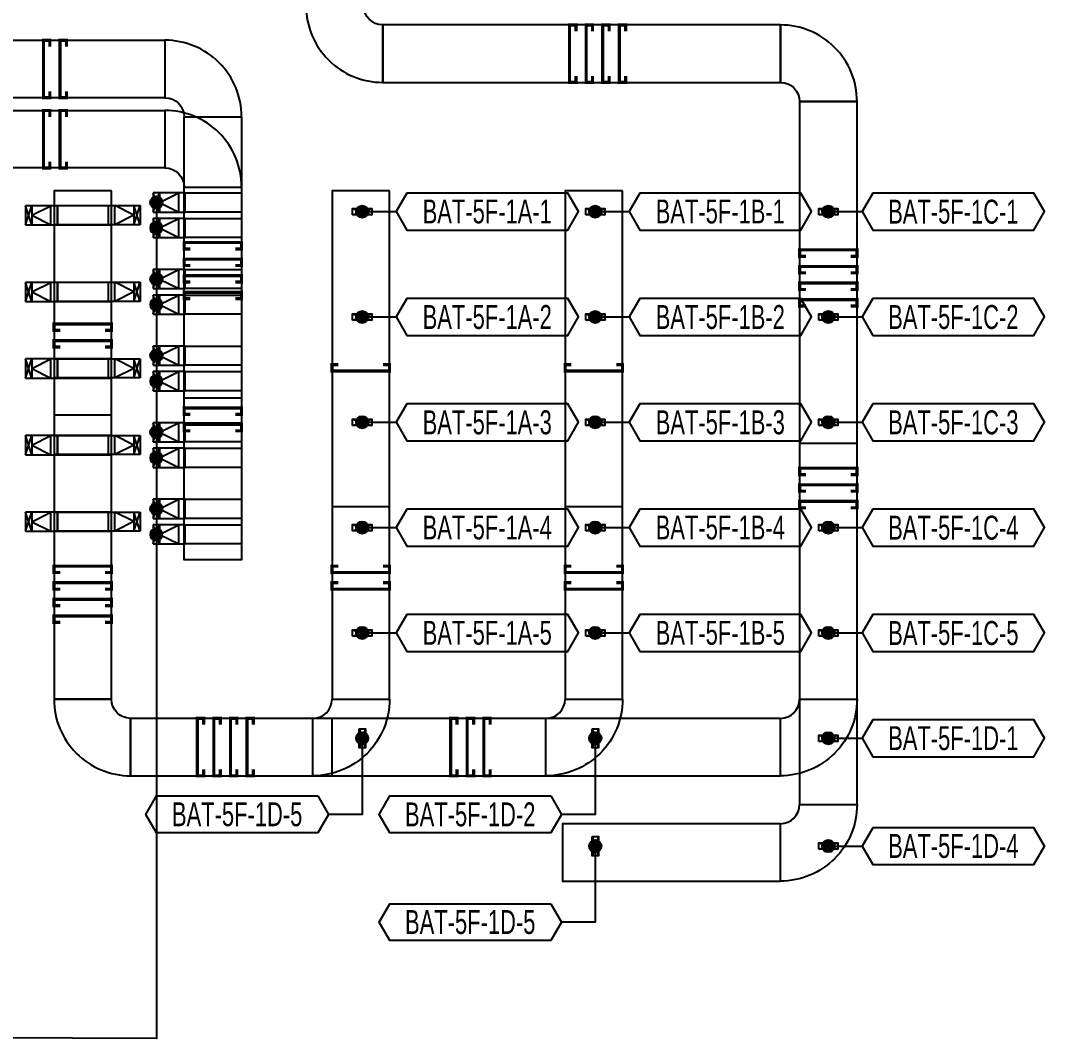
# Model space of a CAD drawing. Header units: millimetres. Extents: x 28900 to 374393, y -351975 to 838289.
# Drawn here: x 149627 to 165665, y 466127 to 482075 of the extents above; entities that cross this region are included whole.
import ezdxf
from ezdxf.enums import TextEntityAlignment as Align

# ---------------------------------------------------------------- set-up
doc = ezdxf.new("R2010")
doc.units = ezdxf.units.MM
doc.header["$LTSCALE"] = 150
for name, color, linetype in [('-----26 Electrical Cable Tray_LV_UPS1', 6, 'Continuous'), ('-----26 Electrical Cable Tray_LV_UPS2', 2, 'Continuous'), ('-----26 Electrical Cable Tray_LV_UPSBAT', 11, 'Continuous'), ('-----99 Cable Schedule', 2, 'Continuous')]:
    doc.layers.add(name, color=color, linetype=linetype)
doc.styles.add('ELEC', font='Dotum.ttf')

# ---------------------------------------------------------------- blocks, each defined once
blk = doc.blocks.new('A$550585017316')
at = {"color": 0}
for p, q in [((400, 300), (0, 300)), ((0, 300), (0, 0)), ((500, 300), (400, 300)), ((500, 0), (500, 300)), ((0, 0), (400, 0)), ((400, 0), (500, 0))]:
    blk.add_line(p, q, dxfattribs=at)
at = {"color": 8}
for p, q in [((100, 0), (0, 300)), ((0, 0), (100, 300)), ((100, 150), (400, 300)), ((100, 300), (100, 0)), ((400, 0), (400, 300)), ((100, 150), (400, 0))]:
    blk.add_line(p, q, dxfattribs=at)
blk = doc.blocks.new('A$C9a0ab699')
h = blk.add_hatch(color=0)
edge = h.paths.add_edge_path()
edge.add_arc((64.00719340983778, 64.00719340983778), 64.0071934098378, 720.0000000000341, 1080.000000000034, ccw=False)
at = {"color": 0}
blk.add_circle((64.00719340983778, 64.00719340983778), 64.0071934098378, dxfattribs=at)

msp = doc.modelspace()

# ---------------------------------------------------------------- linework, layer by layer
at = {"layer": '-----26 Electrical Cable Tray_LV_UPS1'}
msp.add_lwpolyline([(151889.1490272552, 481765.1107994874), (151889.1490272552, 480865.1107994874), (144903.5726043798, 480865.1061342892), (144903.5726043798, 481765.1061342892)], close=True, dxfattribs=at)
msp.add_lwpolyline([(151889.1490272552, 481765.1107994874), (151889.1490272552, 480865.1107994874), (144903.5726043798, 480865.1061342892), (144903.5726043798, 481765.1061342892)], close=True, dxfattribs=at)
at = {"layer": '-----26 Electrical Cable Tray_LV_UPS1', "ltscale": 7.5, "const_width": 50}
for points, elevation in [([(150086.7421766554, 481665.0791208648), (150086.7421766554, 481765.0791208648), (149986.7421766554, 481765.0791208648), (149986.7567262895, 480865.1494452358), (150086.7567262895, 480865.1494452358), (150086.7567262895, 480965.1494452358)], -9.04427933438818e-09), ([(150346.5581855636, 481665.0827963274), (150346.5581855636, 481765.0827963274), (150246.5581855636, 481765.0827963274), (150246.5727351977, 480865.1531206983), (150346.5727351977, 480865.1531206983), (150346.5727351977, 480965.1531206983)], -1.356641900158227e-08), ([(152289.2234343739, 478496.2798912923), (152189.2234343739, 478496.2798912923), (152189.2234343739, 478596.2798912923), (153089.1531100029, 478596.2653416583), (153089.1531100029, 478496.2653416583), (152989.1531100029, 478496.2653416583)], -1.968984038000614e-08), ([(152289.2187086736, 478236.4638824011), (152189.2187086736, 478236.4638824011), (152189.2187086736, 478336.4638824011), (153089.1483843026, 478336.449332767), (153089.1483843026, 478236.449332767), (152989.1483843026, 478236.449332767)], -2.421198004720023e-08), ([(152289.2187086736, 475905.5205897703), (152189.2187086736, 475905.5205897703), (152189.2187086736, 476005.5205897703), (153089.1483843026, 476005.5060401362), (153089.1483843026, 475905.5060401362), (152989.1483843026, 475905.5060401362)], -2.421198004720023e-08)]:
    msp.add_lwpolyline(points, dxfattribs=dict(at, elevation=elevation))
at = {"layer": '-----26 Electrical Cable Tray_LV_UPS1', "elevation": -1.968984038000614e-08}
msp.add_lwpolyline([(151889.1490272552, 480865.1061342892), (151889.1490272552, 480865.1061342892, -0.414213562373095), (152189.1490272552, 480565.1061342892), (152189.1490272552, 480565.1061342892), (153089.1490272552, 480565.1061342892, 0.4142135623731661), (151889.1490272552, 481765.1061342892)], format="xyb", close=True, dxfattribs=at)
msp.add_lwpolyline([(151889.1490272552, 480865.1061342892), (151889.1490272552, 480865.1061342892, -0.414213562373095), (152189.1490272552, 480565.1061342892), (152189.1490272552, 480565.1061342892), (153089.1490272552, 480565.1061342892, 0.4142135623731661), (151889.1490272552, 481765.1061342892)], format="xyb", close=True, dxfattribs=at)
for points in [[(152189.1490272552, 480565.1061342892), (153089.1490272552, 480565.1061342892), (153089.1541748155, 474274.2234826483), (152189.1541748155, 474274.2234826483)], [(152189.1490272552, 480565.1061342892), (153089.1490272552, 480565.1061342892), (153089.1541748155, 476674.2234826483), (152189.1541748155, 476674.2234826483)], [(152204.5719539547, 479374.2234826484), (153089.1507774038, 479374.2234826484), (153089.1507774038, 479074.2234826484), (152204.5719539547, 479074.2234826484)], [(152204.5719539547, 478174.2234826484), (153089.1507774038, 478174.2234826484), (153089.1507774038, 477874.2234826484), (152204.5719539547, 477874.2234826484)], [(152204.5719539547, 476974.2234826484), (153089.1507774038, 476974.2234826484), (153089.1507774038, 476674.2234826484), (152204.5719539547, 476674.2234826484)], [(152204.5719539547, 475774.2234826484), (153089.1507774038, 475774.2234826484), (153089.1507774038, 475474.2234826484), (152204.5719539547, 475474.2234826484)], [(152204.5719539547, 474574.2234826484), (153089.1507774038, 474574.2234826484), (153089.1507774038, 474274.2234826484), (152204.5719539547, 474274.2234826484)]]:
    msp.add_lwpolyline(points, close=True, dxfattribs=at)
at = {"layer": '-----26 Electrical Cable Tray_LV_UPS2', "ltscale": 7.5, "const_width": 50}
for points, elevation in [([(150086.7429112737, 480565.0760806545), (150086.7429112737, 480665.0760806545), (149986.7429112737, 480665.0760806545), (149986.7574609078, 479765.1464050255), (150086.7574609078, 479765.1464050255), (150086.7574609078, 479865.1464050255)], -9.04427933438818e-09), ([(150346.5589201819, 480565.0797561171), (150346.5589201819, 480665.0797561171), (150246.5589201819, 480665.0797561171), (150246.573469816, 479765.1500804881), (150346.573469816, 479765.1500804881), (150346.573469816, 479865.1500804881)], -1.356641900158227e-08), ([(152289.2098291171, 477976.6478735098), (152189.2098291171, 477976.6478735098), (152189.2098291171, 478076.6478735098), (153089.1395047462, 478076.6333238757), (153089.1395047462, 477976.6333238757), (152989.1395047462, 477976.6333238757)], -2.873411971439433e-08), ([(152289.2061536546, 477716.8318646016), (152189.2061536546, 477716.8318646016), (152189.2061536546, 477816.8318646016), (153089.1358292836, 477816.8173149675), (153089.1358292836, 477716.8173149675), (152989.1358292836, 477716.8173149675)], -3.325625938158842e-08), ([(152289.172143537, 475645.7045814882), (152189.172143537, 475645.7045814882), (152189.172143537, 475745.7045814882), (153089.101819166, 475745.6900318541), (153089.101819166, 475645.6900318541), (152989.101819166, 475645.6900318541)], -2.873411971439433e-08)]:
    msp.add_lwpolyline(points, dxfattribs=dict(at, elevation=elevation))
at = {"layer": '-----26 Electrical Cable Tray_LV_UPS2'}
msp.add_lwpolyline([(151889.1498816142, 480665.1107994882), (151889.1498816142, 479765.1107994883), (144903.5733774119, 479765.1061342901), (144903.5733774119, 480665.1061342901)], close=True, dxfattribs=at)
msp.add_lwpolyline([(151889.1498816142, 480665.1107994882), (151889.1498816142, 479765.1107994883), (144903.5733774119, 479765.1061342901), (144903.5733774119, 480665.1061342901)], close=True, dxfattribs=at)
at = {"layer": '-----26 Electrical Cable Tray_LV_UPS2', "elevation": -1.968984038000614e-08}
msp.add_lwpolyline([(151889.1498816142, 479765.1061342901), (151889.1498816142, 479765.1061342901, -0.414213562373095), (152189.1498816142, 479465.1061342901), (152189.1498816142, 479465.1061342901), (153089.1498816142, 479465.1061342901, 0.4142135623731661), (151889.1498816142, 480665.1061342901)], format="xyb", close=True, dxfattribs=at)
msp.add_lwpolyline([(151889.1498816142, 479765.1061342901), (151889.1498816142, 479765.1061342901, -0.414213562373095), (152189.1498816142, 479465.1061342901), (152189.1498816142, 479465.1061342901), (153089.1498816142, 479465.1061342901, 0.4142135623731661), (151889.1498816142, 480665.1061342901)], format="xyb", close=True, dxfattribs=at)
for points in [[(152189.1490272552, 479465.1061342901), (153089.1490272552, 479465.1061342901), (153089.1541748155, 473624.2234826482), (152189.1541748155, 473624.2234826482)], [(152189.1490272552, 479465.1061342901), (153089.1490272552, 479465.1061342901), (153089.1541748155, 476159.8095304322), (152189.1541748155, 476159.8095304322)], [(152204.5719539547, 478974.2234826484), (153089.1507774037, 478974.2234826484), (153089.1507774037, 478674.2234826484), (152204.5719539547, 478674.2234826484)], [(152204.5719539547, 477774.2234826484), (153089.1507774037, 477774.2234826484), (153089.1507774037, 477474.2234826484), (152204.5719539547, 477474.2234826484)], [(152204.5719539547, 476574.2234826484), (153089.1507774037, 476574.2234826484), (153089.1507774037, 476274.2234826484), (152204.5719539547, 476274.2234826484)], [(152204.5719539547, 475374.2234826484), (153089.1507774037, 475374.2234826484), (153089.1507774037, 475074.2234826484), (152204.5719539547, 475074.2234826484)], [(152204.5719539547, 474174.2234826484), (153089.1507774037, 474174.2234826484), (153089.1507774037, 473874.2234826484), (152204.5719539547, 473874.2234826484)]]:
    msp.add_lwpolyline(points, close=True, dxfattribs=at)
at = {"layer": '-----26 Electrical Cable Tray_LV_UPSBAT'}
for p, q in [((154828.5701968381, 479130.0156274445), (155128.5701968381, 479030.0156274445)), ((154828.5701968381, 479030.0156274445), (155128.5701968381, 479130.0156274445)), ((158478.5701968381, 479130.0156274445), (158778.5701968381, 479030.0156274445)), ((158478.5701968381, 479030.0156274445), (158778.5701968381, 479130.0156274445)), ((162128.5701968381, 479130.0156274445), (162428.5701968381, 479030.0156274445)), ((162128.5701968381, 479030.0156274445), (162428.5701968381, 479130.0156274445)), ((154828.5701968381, 477480.0156274445), (155128.5701968381, 477380.0156274445)), ((154828.5701968381, 477380.0156274445), (155128.5701968381, 477480.0156274445)), ((158478.5701968381, 477480.0156274445), (158778.5701968381, 477380.0156274445)), ((158478.5701968381, 477380.0156274445), (158778.5701968381, 477480.0156274445)), ((162128.5701968381, 477480.0156274445), (162428.5701968381, 477380.0156274445)), ((162128.5701968381, 477380.0156274445), (162428.5701968381, 477480.0156274445)), ((154828.5701968381, 475830.0156274445), (155128.5701968381, 475730.0156274445)), ((154828.5701968381, 475730.0156274445), (155128.5701968381, 475830.0156274445)), ((158478.5701968381, 475830.0156274445), (158778.5701968381, 475730.0156274445)), ((158478.5701968381, 475730.0156274445), (158778.5701968381, 475830.0156274445)), ((162128.5701968381, 475830.0156274445), (162428.5701968381, 475730.0156274445)), ((162128.5701968381, 475730.0156274445), (162428.5701968381, 475830.0156274445)), ((154828.5701968381, 474180.0156274445), (155128.5701968381, 474080.0156274445)), ((154828.5701968381, 474080.0156274445), (155128.5701968381, 474180.0156274445)), ((158478.5701968381, 474180.0156274445), (158778.5701968381, 474080.0156274445)), ((158478.5701968381, 474080.0156274445), (158778.5701968381, 474180.0156274445)), ((162128.5701968381, 474180.0156274445), (162428.5701968381, 474080.0156274445)), ((162128.5701968381, 474080.0156274445), (162428.5701968381, 474180.0156274445)), ((154828.5701968381, 472530.0156274445), (155128.5701968381, 472430.0156274445)), ((154828.5701968381, 472430.0156274445), (155128.5701968381, 472530.0156274445)), ((158478.5701968381, 472530.0156274445), (158778.5701968381, 472430.0156274445)), ((158478.5701968381, 472430.0156274445), (158778.5701968381, 472530.0156274445)), ((162128.5701968381, 472530.0156274445), (162428.5701968381, 472430.0156274445)), ((162128.5701968381, 472430.0156274445), (162428.5701968381, 472530.0156274445)), ((155028.5701968382, 470980.0156274445), (154928.5701968382, 470680.0156274445)), ((154928.5701968382, 470980.0156274445), (155028.5701968382, 470680.0156274445)), ((158678.5701968382, 470980.0156274445), (158578.5701968382, 470680.0156274445)), ((158578.5701968382, 470980.0156274445), (158678.5701968382, 470680.0156274445)), ((162128.5701968381, 470880.0156274445), (162428.5701968381, 470780.0156274445)), ((162128.5701968381, 470780.0156274445), (162428.5701968381, 470880.0156274445)), ((158678.5701968382, 469291.3635662895), (158578.5701968382, 468991.3635662895)), ((158578.5701968382, 469291.3635662895), (158678.5701968382, 468991.3635662895)), ((162128.5701968381, 469191.3635662895), (162428.5701968381, 469091.3635662895)), ((162128.5701968381, 469091.3635662895), (162428.5701968381, 469191.3635662895))]:
    msp.add_line(p, q, dxfattribs=at)
for points, elevation in [([(155299.9765717501, 482005.0169476678), (155299.9765717501, 482005.0169476678, -0.414213562373095), (154999.9765717501, 482305.0169476678), (154999.9765717501, 482305.0169476678), (154099.9765717501, 482305.0169476678, 0.4142135623731661), (155299.9765717501, 481105.0169476678)], 6.94897692667801e-10), ([(155299.9765717501, 482005.0169476678), (155299.9765717501, 482005.0169476678, -0.414213562373095), (154999.9765717501, 482305.0169476678), (154999.9765717501, 482305.0169476678), (154099.9765717501, 482305.0169476678, 0.4142135623731661), (155299.9765717501, 481105.0169476678)], 6.94897692667801e-10), ([(161528.5701968392, 481105.0169476666), (161528.5701968392, 481105.0169476666, -0.414213562373095), (161828.5701968392, 480805.0169476666), (161828.5701968392, 480805.0169476666), (162728.5701968392, 480805.0169476666, 0.4142135623731661), (161528.5701968392, 482005.0169476666)], 6.94897692667801e-10), ([(161528.5701968392, 481105.0169476666), (161528.5701968392, 481105.0169476666, -0.414213562373095), (161828.5701968392, 480805.0169476666), (161828.5701968392, 480805.0169476666), (162728.5701968392, 480805.0169476666, 0.4142135623731661), (161528.5701968392, 482005.0169476666)], 6.94897692667801e-10), ([(161528.5701968392, 481105.0169476666), (161528.5701968392, 481105.0169476666, -0.414213562373095), (161828.5701968392, 480805.0169476666), (161828.5701968392, 480805.0169476666), (162728.5701968392, 480805.0169476666, 0.4142135623731661), (161528.5701968392, 482005.0169476666)], 6.94897692667801e-10), ([(161528.5701968392, 481105.0169476666), (161528.5701968392, 481105.0169476666, -0.414213562373095), (161828.5701968392, 480805.0169476666), (161828.5701968392, 480805.0169476666), (162728.5701968392, 480805.0169476666, 0.4142135623731661), (161528.5701968392, 482005.0169476666)], 6.94897692667801e-10), ([(151351.8951313921, 471142.8246642303), (151351.8951313921, 471142.8246642303, -0.414213562373095), (151051.8951313921, 471442.8246642303), (151051.8951313921, 471442.8246642303), (150151.8951313921, 471442.8246642303, 0.4142135623731661), (151351.8951313921, 470242.8246642303)], 9.4587396950014e-10), ([(151351.8951313921, 471142.8246642303), (151351.8951313921, 471142.8246642303, -0.414213562373095), (151051.8951313921, 471442.8246642303), (151051.8951313921, 471442.8246642303), (150151.8951313921, 471442.8246642303, 0.4142135623731661), (151351.8951313921, 470242.8246642303)], 9.4587396950014e-10), ([(151351.8951313921, 471142.8246642303), (151351.8951313921, 471142.8246642303, -0.414213562373095), (151051.8951313921, 471442.8246642303), (151051.8951313921, 471442.8246642303), (150151.8951313921, 471442.8246642303, 0.4142135623731661), (151351.8951313921, 470242.8246642303)], 9.4587396950014e-10), ([(151351.8951313921, 471142.8246642303), (151351.8951313921, 471142.8246642303, -0.414213562373095), (151051.8951313921, 471442.8246642303), (151051.8951313921, 471442.8246642303), (150151.8951313921, 471442.8246642303, 0.4142135623731661), (151351.8951313921, 470242.8246642303)], 9.4587396950014e-10), ([(154206.2985711895, 471142.8246642303), (154206.2985711895, 471142.8246642303, 0.414213562373095), (154506.2985711895, 471442.8246642303), (154506.2985711895, 471442.8246642303), (155406.2985711895, 471442.8246642303, -0.4142135623731661), (154206.2985711895, 470242.8246642303)], 9.458739695001412e-10), ([(154206.2985711895, 471142.8246642303), (154206.2985711895, 471142.8246642303, 0.414213562373095), (154506.2985711895, 471442.8246642303), (154506.2985711895, 471442.8246642303), (155406.2985711895, 471442.8246642303, -0.4142135623731661), (154206.2985711895, 470242.8246642303)], 9.458739695001412e-10), ([(157856.2985711895, 471142.8246642303), (157856.2985711895, 471142.8246642303, 0.414213562373095), (158156.2985711895, 471442.8246642303), (158156.2985711895, 471442.8246642303), (159056.2985711895, 471442.8246642303, -0.4142135623731661), (157856.2985711895, 470242.8246642303)], 9.458739695001412e-10), ([(157856.2985711895, 471142.8246642303), (157856.2985711895, 471142.8246642303, 0.414213562373095), (158156.2985711895, 471442.8246642303), (158156.2985711895, 471442.8246642303), (159056.2985711895, 471442.8246642303, -0.4142135623731661), (157856.2985711895, 470242.8246642303)], 9.458739695001412e-10), ([(161528.5701968418, 471142.8246642303), (161528.5701968418, 471142.8246642303, 0.414213562373095), (161828.5701968418, 471442.8246642303), (161828.5701968418, 471442.8246642303), (162728.5701968418, 471442.8246642303, -0.4142135623731661), (161528.5701968418, 470242.8246642303)], 9.4587396950014e-10), ([(161528.5701968418, 469492.8246642303), (161528.5701968418, 469492.8246642303, 0.414213562373095), (161828.5701968418, 469792.8246642303), (161828.5701968418, 469792.8246642303), (162728.5701968418, 469792.8246642303, -0.4142135623731661), (161528.5701968418, 468592.8246642303)], 6.620679943219335e-10)]:
    msp.add_lwpolyline(points, format="xyb", close=True, dxfattribs=dict(at, elevation=elevation))
for points, elevation in [([(155299.9765717501, 482005.0169476678), (155299.9765717501, 481105.0169476678), (161528.5701968392, 481105.0169476666), (161528.5701968392, 482005.0169476666)], 6.94897692667801e-10), ([(155299.9765717501, 482005.0169476678), (155299.9765717501, 481105.0169476678), (161528.5701968392, 481105.0169476666), (161528.5701968392, 482005.0169476666)], 6.94897692667801e-10), ([(162728.5701968392, 480805.0169476666), (161828.5701968392, 480805.0169476666), (161828.5701968381, 475455.0156274445), (162728.5701968381, 475455.0156274445)], 9.4587396950014e-10), ([(162728.5701968392, 480805.0169476666), (161828.5701968392, 480805.0169476666), (161828.5701968418, 469792.8246642303), (162728.5701968418, 469792.8246642303)], 9.4587396950014e-10), ([(162728.5701968392, 480805.0169476666), (161828.5701968392, 480805.0169476666), (161828.5701968418, 471442.8246642303), (162728.5701968418, 471442.8246642303)], 9.4587396950014e-10), ([(162728.5701968392, 480805.0169476666), (161828.5701968392, 480805.0169476666), (161828.5701968418, 471442.8246642303), (162728.5701968418, 471442.8246642303)], 9.4587396950014e-10), ([(151051.8951313924, 479405.0156274445), (150151.8951313924, 479405.0156274445), (150151.8951313921, 471442.8246642303), (151051.8951313921, 471442.8246642303)], 6.380742616626424e-10), ([(151051.8951313924, 479405.0156274445), (150151.8951313924, 479405.0156274445), (150151.8951313921, 471442.8246642303), (151051.8951313921, 471442.8246642303)], 6.380742616626424e-10), ([(155406.2985711899, 479405.0156274445), (154506.2985711899, 479405.0156274445), (154506.2985711895, 471442.8246642303), (155406.2985711895, 471442.8246642303)], 6.380742616626424e-10), ([(159056.2985711899, 479405.0156274445), (158156.2985711899, 479405.0156274445), (158156.2985711895, 471442.8246642303), (159056.2985711895, 471442.8246642303)], 6.380742616626424e-10), ([(150157.1666936103, 479174.2234826484), (151001.6540368614, 479174.2594846226), (151001.6540368614, 478874.2594846226), (150157.1666936103, 478874.2234826484)], -1.968984038000614e-08), ([(151049.9772142991, 479172.6365635338), (150205.489871048, 479172.6725655081), (150205.489871048, 478872.6725655081), (151049.9772142991, 478872.6365635338)], -1.968984038000614e-08), ([(154828.5701968381, 479030.0156274445), (154828.5701968381, 479130.0156274445), (155128.5701968381, 479130.0156274445), (155128.5701968381, 479030.0156274445)], 1.087267925117774e-09), ([(158478.5701968381, 479030.0156274445), (158478.5701968381, 479130.0156274445), (158778.5701968381, 479130.0156274445), (158778.5701968381, 479030.0156274445)], 1.087267925117774e-09), ([(162128.5701968381, 479030.0156274445), (162128.5701968381, 479130.0156274445), (162428.5701968381, 479130.0156274445), (162428.5701968381, 479030.0156274445)], 1.087267925117774e-09), ([(150157.1666936103, 477974.2234826484), (151001.6540368614, 477974.2594846226), (151001.6540368614, 477674.2594846226), (150157.1666936103, 477674.2234826484)], -1.968984038000614e-08), ([(151049.9772142991, 477972.6365635338), (150205.489871048, 477972.6725655081), (150205.489871048, 477672.6725655081), (151049.9772142991, 477672.6365635338)], -1.968984038000614e-08), ([(154828.5701968381, 477380.0156274445), (154828.5701968381, 477480.0156274445), (155128.5701968381, 477480.0156274445), (155128.5701968381, 477380.0156274445)], 9.781672062796281e-10), ([(158478.5701968381, 477380.0156274445), (158478.5701968381, 477480.0156274445), (158778.5701968381, 477480.0156274445), (158778.5701968381, 477380.0156274445)], 9.781672062796281e-10), ([(162128.5701968381, 477380.0156274445), (162128.5701968381, 477480.0156274445), (162428.5701968381, 477480.0156274445), (162428.5701968381, 477380.0156274445)], 9.781672062796281e-10), ([(150157.1666936103, 476774.2234826484), (151001.6540368614, 476774.2594846226), (151001.6540368614, 476474.2594846226), (150157.1666936103, 476474.2234826484)], -1.968984038000614e-08), ([(151049.9772142991, 476772.6365635338), (150205.489871048, 476772.6725655081), (150205.489871048, 476472.6725655081), (151049.9772142991, 476472.6365635338)], -1.968984038000614e-08), ([(151051.8951313924, 475893.8877834015), (150151.8951313924, 475893.8877834015), (150151.8951313921, 471442.8246642303), (151051.8951313921, 471442.8246642303)], 6.380742616626424e-10), ([(151051.8951313924, 475893.8877834015), (150151.8951313924, 475893.8877834015), (150151.8951313921, 471442.8246642303), (151051.8951313921, 471442.8246642303)], 6.380742616626424e-10), ([(154828.5701968381, 475730.0156274445), (154828.5701968381, 475830.0156274445), (155128.5701968381, 475830.0156274445), (155128.5701968381, 475730.0156274445)], 9.781672062796281e-10), ([(158478.5701968381, 475730.0156274445), (158478.5701968381, 475830.0156274445), (158778.5701968381, 475830.0156274445), (158778.5701968381, 475730.0156274445)], 9.781672062796281e-10), ([(162128.5701968381, 475730.0156274445), (162128.5701968381, 475830.0156274445), (162428.5701968381, 475830.0156274445), (162428.5701968381, 475730.0156274445)], 9.781672062796281e-10), ([(150157.1666936103, 475574.2234826484), (151001.6540368614, 475574.2594846226), (151001.6540368614, 475274.2594846226), (150157.1666936103, 475274.2234826484)], -1.968984038000614e-08), ([(151049.9772142991, 475572.6365635338), (150205.489871048, 475572.6725655081), (150205.489871048, 475272.6725655081), (151049.9772142991, 475272.6365635338)], -1.968984038000614e-08), ([(155406.2985711899, 474455.0156274445), (154506.2985711899, 474455.0156274445), (154506.2985711895, 471442.8246642303), (155406.2985711895, 471442.8246642303)], 6.380742616626424e-10), ([(159056.2985711899, 474455.0156274445), (158156.2985711899, 474455.0156274445), (158156.2985711895, 471442.8246642303), (159056.2985711895, 471442.8246642303)], 6.380742616626424e-10), ([(150157.1666936103, 474374.2234826484), (151001.6540368614, 474374.2594846226), (151001.6540368614, 474074.2594846226), (150157.1666936103, 474074.2234826484)], -1.968984038000614e-08), ([(151049.9772142991, 474372.6365635338), (150205.489871048, 474372.6725655081), (150205.489871048, 474072.6725655081), (151049.9772142991, 474072.6365635338)], -1.968984038000614e-08), ([(154828.5701968381, 474080.0156274445), (154828.5701968381, 474180.0156274445), (155128.5701968381, 474180.0156274445), (155128.5701968381, 474080.0156274445)], 7.883218366570055e-10), ([(158478.5701968381, 474080.0156274445), (158478.5701968381, 474180.0156274445), (158778.5701968381, 474180.0156274445), (158778.5701968381, 474080.0156274445)], 7.883218366570055e-10), ([(162128.5701968381, 474080.0156274445), (162128.5701968381, 474180.0156274445), (162428.5701968381, 474180.0156274445), (162428.5701968381, 474080.0156274445)], 7.883218366570055e-10), ([(154828.5701968381, 472430.0156274445), (154828.5701968381, 472530.0156274445), (155128.5701968381, 472530.0156274445), (155128.5701968381, 472430.0156274445)], 3.474488463339012e-10), ([(158478.5701968381, 472430.0156274445), (158478.5701968381, 472530.0156274445), (158778.5701968381, 472530.0156274445), (158778.5701968381, 472430.0156274445)], 3.474488463339012e-10), ([(162128.5701968381, 472430.0156274445), (162128.5701968381, 472530.0156274445), (162428.5701968381, 472530.0156274445), (162428.5701968381, 472430.0156274445)], 3.474488463339012e-10), ([(154206.2985711895, 470242.8246642299), (154206.2985711895, 471142.8246642299), (151351.8951313921, 471142.8246642303), (151351.8951313921, 470242.8246642303)], 9.4587396950014e-10), ([(154206.2985711895, 470242.8246642299), (154206.2985711895, 471142.8246642299), (151351.8951313921, 471142.8246642303), (151351.8951313921, 470242.8246642303)], 9.4587396950014e-10), ([(157856.2985711895, 470242.8246642303), (157856.2985711895, 471142.8246642303), (151351.8951313921, 471142.8246642303), (151351.8951313921, 470242.8246642303)], 9.4587396950014e-10), ([(157856.2985711895, 470242.8246642303), (157856.2985711895, 471142.8246642303), (151351.8951313921, 471142.8246642303), (151351.8951313921, 470242.8246642303)], 9.4587396950014e-10), ([(161528.5701968418, 470242.8246642303), (161528.5701968418, 471142.8246642303), (154503.8605171386, 471142.8246642303), (154503.8605171386, 470242.8246642303)], 9.4587396950014e-10), ([(154928.5701968382, 470980.0156274445), (155028.5701968382, 470980.0156274445), (155028.5701968382, 470680.0156274445), (154928.5701968382, 470680.0156274445)], 1.574173639245336e-10), ([(158578.5701968382, 470980.0156274445), (158678.5701968382, 470980.0156274445), (158678.5701968382, 470680.0156274445), (158578.5701968382, 470680.0156274445)], 1.574173639245336e-10), ([(162128.5701968381, 470780.0156274445), (162128.5701968381, 470880.0156274445), (162428.5701968381, 470880.0156274445), (162428.5701968381, 470780.0156274445)], 1.574173639245336e-10), ([(161528.5701968418, 468592.8246642303), (161528.5701968418, 469492.8246642303), (158114.3964267876, 469492.8246642303), (158114.3964267876, 468592.8246642303)], 6.620679943219335e-10), ([(158578.5701968382, 469291.3635662895), (158678.5701968382, 469291.3635662895), (158678.5701968382, 468991.3635662895), (158578.5701968382, 468991.3635662895)], 1.574173639245336e-10), ([(162128.5701968381, 469091.3635662895), (162128.5701968381, 469191.3635662895), (162428.5701968381, 469191.3635662895), (162428.5701968381, 469091.3635662895)], 1.574173639245336e-10)]:
    msp.add_lwpolyline(points, close=True, dxfattribs=dict(at, elevation=elevation))
at = {"layer": '-----26 Electrical Cable Tray_LV_UPSBAT', "ltscale": 7.5, "const_width": 50}
for points, elevation in [([(158326.1379499411, 481904.9867609189), (158326.1379499411, 482004.9867609189), (158226.1379499411, 482004.9867609189), (158226.1524995752, 481105.0570852899), (158326.1524995752, 481105.0570852899), (158326.1524995752, 481205.0570852899)], -8.34938164172038e-09), ([(158585.9539588498, 481904.986760919), (158585.9539588498, 482004.986760919), (158485.9539588498, 482004.986760919), (158485.9685084838, 481105.05708529), (158585.9685084838, 481105.05708529), (158585.9685084838, 481205.05708529)], -8.34938164172038e-09), ([(158845.7699677584, 481904.986760919), (158845.7699677584, 482004.986760919), (158745.7699677584, 482004.986760919), (158745.7845173925, 481105.05708529), (158845.7845173925, 481105.05708529), (158845.7845173925, 481205.05708529)], -8.34938164172038e-09), ([(159105.5859766667, 481904.9904363815), (159105.5859766667, 482004.9904363815), (159005.5859766667, 482004.9904363815), (159005.6005263007, 481105.0607607525), (159105.6005263007, 481105.0607607525), (159105.6005263007, 481205.0607607525)], -1.287152130891447e-08), ([(161928.6405212109, 478381.1430472181), (161828.6405212109, 478381.1430472181), (161828.6405212109, 478481.1430472181), (162728.5701968399, 478481.1284975839), (162728.5701968399, 478381.1284975839), (162628.5701968399, 478381.1284975839)], 9.458739695001404e-10), ([(161928.6447217924, 478121.3270383184), (161828.6447217924, 478121.3270383184), (161828.6447217924, 478221.3270383184), (162728.5743974214, 478221.3124886842), (162728.5743974214, 478121.3124886842), (162628.5743974214, 478121.3124886842)], 5.468013636694232e-09), ([(161928.6489223738, 477861.5110294187), (161828.6489223738, 477861.5110294187), (161828.6489223738, 477961.5110294187), (162728.5785980028, 477961.4964797845), (162728.5785980028, 477861.4964797845), (162628.5785980028, 477861.4964797845)], 9.990153303888324e-09), ([(161928.6363206295, 477601.6950207906), (161828.6363206295, 477601.6950207906), (161828.6363206295, 477701.6950207906), (162728.5659962585, 477701.6804711564), (162728.5659962585, 477601.6804711564), (162628.5659962585, 477601.6804711564)], 1.451229297108242e-08), ([(150251.9701814634, 477220.1655910891), (150151.9701814634, 477220.1655910891), (150151.9701814634, 477320.1655910891), (151051.8998570924, 477320.1510414549), (151051.8998570924, 477220.1510414549), (150951.8998570924, 477220.1510414549)], 5.160213928856732e-09), ([(150251.9654557632, 476960.3495821979), (150151.9654557632, 476960.3495821979), (150151.9654557632, 477060.3495821979), (151051.8951313922, 477060.3350325637), (151051.8951313922, 476960.3350325637), (150951.8951313922, 476960.3350325637)], 6.380742616626402e-10), ([(154606.3835130338, 476683.5221074011), (154506.3835130338, 476683.5221074011), (154506.3835130338, 476583.5221074011), (155406.3131886628, 476583.5366570353), (155406.3131886628, 476683.5366570353), (155306.3131886628, 476683.5366570353)], -2.377578119833043e-08), ([(158256.3835130338, 476683.5221074011), (158156.3835130338, 476683.5221074011), (158156.3835130338, 476583.5221074011), (159056.3131886628, 476583.5366570353), (159056.3131886628, 476683.5366570353), (158956.3131886628, 476683.5366570353)], -2.377578119833043e-08), ([(161928.6447217924, 474960.8208019449), (161828.6447217924, 474960.8208019449), (161828.6447217924, 475060.8208019449), (162728.5743974214, 475060.8062523108), (162728.5743974214, 474960.8062523108), (162628.5743974214, 474960.8062523108)], 5.468013636694232e-09), ([(161928.6489223738, 474701.0047930452), (161828.6489223738, 474701.0047930452), (161828.6489223738, 474801.0047930452), (162728.5785980028, 474800.990243411), (162728.5785980028, 474700.990243411), (162628.5785980028, 474700.990243411)], 9.990153303888324e-09), ([(161928.6363206295, 474441.1887844172), (161828.6363206295, 474441.1887844172), (161828.6363206295, 474541.1887844172), (162728.5659962585, 474541.174234783), (162728.5659962585, 474441.174234783), (162628.5659962585, 474441.174234783)], 1.451229297108242e-08), ([(150251.9701814634, 473426.8899531866), (150151.9701814634, 473426.8899531866), (150151.9701814634, 473526.8899531866), (151051.8998570924, 473526.8754035524), (151051.8998570924, 473426.8754035524), (150951.8998570924, 473426.8754035524)], 5.160213928856732e-09), ([(154606.3688955607, 473526.8754035525), (154506.3688955607, 473526.8754035525), (154506.3688955607, 473426.8754035525), (155406.2985711897, 473426.8899531867), (155406.2985711897, 473526.8899531867), (155306.2985711897, 473526.8899531867)], 6.380742616626413e-10), ([(158256.3688955607, 473526.8754035525), (158156.3688955607, 473526.8754035525), (158156.3688955607, 473426.8754035525), (159056.2985711897, 473426.8899531867), (159056.2985711897, 473526.8899531867), (158956.2985711897, 473526.8899531867)], 6.380742616626413e-10), ([(150251.9654557632, 473167.0739442953), (150151.9654557632, 473167.0739442953), (150151.9654557632, 473267.0739442953), (151051.8951313922, 473267.0593946612), (151051.8951313922, 473167.0593946612), (150951.8951313922, 473167.0593946612)], 6.380742616626402e-10), ([(154606.3736212609, 473267.0593946613), (154506.3736212609, 473267.0593946613), (154506.3736212609, 473167.0593946613), (155406.3032968899, 473167.0739442955), (155406.3032968899, 473267.0739442955), (155306.3032968899, 473267.0739442955)], 5.160213928856733e-09), ([(158256.3736212609, 473267.0593946613), (158156.3736212609, 473267.0593946613), (158156.3736212609, 473167.0593946613), (159056.3032968899, 473167.0739442955), (159056.3032968899, 473267.0739442955), (158956.3032968899, 473267.0739442955)], 5.160213928856733e-09), ([(150251.9607300629, 472907.2579354041), (150151.9607300629, 472907.2579354041), (150151.9607300629, 473007.2579354041), (151051.8904056919, 473007.24338577), (151051.8904056919, 472907.24338577), (150951.8904056919, 472907.24338577)], -3.884065405531451e-09), ([(150251.9560043627, 472647.4419265129), (150151.9560043627, 472647.4419265129), (150151.9560043627, 472747.4419265129), (151051.8856799917, 472747.4273768787), (151051.8856799917, 472647.4273768787), (150951.8856799917, 472647.4273768787)], -8.406205072725544e-09), ([(152495.4341733333, 471042.7944774817), (152495.4341733333, 471142.7944774817), (152395.4341733333, 471142.7944774817), (152395.4487229674, 470242.8648018527), (152495.4487229674, 470242.8648018527), (152495.4487229674, 470342.8648018527)], -8.09840536488804e-09), ([(152755.250182242, 471042.7944774817), (152755.250182242, 471142.7944774817), (152655.250182242, 471142.7944774817), (152655.2647318761, 470242.8648018527), (152755.2647318761, 470242.8648018527), (152755.2647318761, 470342.8648018527)], -8.09840536488804e-09), ([(153015.0661911507, 471042.7944774817), (153015.0661911507, 471142.7944774817), (152915.0661911507, 471142.7944774817), (152915.0807407848, 470242.8648018527), (153015.0807407848, 470242.8648018527), (153015.0807407848, 470342.8648018527)], -8.09840536488804e-09), ([(153274.8822000589, 471042.7981529443), (153274.8822000589, 471142.7981529443), (153174.8822000589, 471142.7981529443), (153174.896749693, 470242.8684773153), (153274.896749693, 470242.8684773153), (153274.896749693, 470342.8684773153)], -1.262054503208213e-08), ([(156463.5062631232, 471042.7944774817), (156463.5062631232, 471142.7944774817), (156363.5062631232, 471142.7944774817), (156363.5208127573, 470242.8648018527), (156463.5208127573, 470242.8648018527), (156463.5208127573, 470342.8648018527)], -8.09840536488804e-09), ([(156723.3222720315, 471042.7981529443), (156723.3222720315, 471142.7981529443), (156623.3222720315, 471142.7981529443), (156623.3368216655, 470242.8684773153), (156723.3368216655, 470242.8684773153), (156723.3368216655, 470342.8684773153)], -1.262054503208213e-08), ([(156983.1382809396, 471042.8018284069), (156983.1382809396, 471142.8018284069), (156883.1382809396, 471142.8018284069), (156883.1528305737, 470242.8721527779), (156983.1528305737, 470242.8721527779), (156983.1528305737, 470342.8721527779)], -1.714268469927622e-08)]:
    msp.add_lwpolyline(points, dxfattribs=dict(at, elevation=elevation))
at = {"layer": '-----99 Cable Schedule', "color": 1}
for points, elevation in [([(155675.6509884433, 479368.7656274463), (155508.9410982314, 479080.0156274445), (155675.6509884459, 478791.2656274411), (158198.2202212212, 478791.2656274411), (158364.9301114446, 479080.0156274445), (158198.2202212187, 479368.7656274463)], 1.087267925117774e-09), ([(159325.6509884433, 479368.7656274463), (159158.9410982314, 479080.0156274445), (159325.6509884459, 478791.2656274411), (161848.2202212212, 478791.2656274411), (162014.9301114446, 479080.0156274445), (161848.2202212187, 479368.7656274463)], 1.087267925117774e-09), ([(162975.6509884433, 479368.7656274463), (162808.9410982314, 479080.0156274445), (162975.6509884459, 478791.2656274411), (165498.2202212212, 478791.2656274411), (165664.9301114446, 479080.0156274445), (165498.2202212187, 479368.7656274463)], 1.087267925117774e-09), ([(155675.6509884433, 477718.7656274463), (155508.9410982314, 477430.0156274445), (155675.6509884459, 477141.2656274411), (158198.2202212212, 477141.2656274411), (158364.9301114446, 477430.0156274445), (158198.2202212187, 477718.7656274463)], 9.781672062796281e-10), ([(159325.6509884433, 477718.7656274463), (159158.9410982314, 477430.0156274445), (159325.6509884459, 477141.2656274411), (161848.2202212212, 477141.2656274411), (162014.9301114446, 477430.0156274445), (161848.2202212187, 477718.7656274463)], 9.781672062796281e-10), ([(162975.6509884433, 477718.7656274463), (162808.9410982314, 477430.0156274445), (162975.6509884459, 477141.2656274411), (165498.2202212212, 477141.2656274411), (165664.9301114446, 477430.0156274445), (165498.2202212187, 477718.7656274463)], 9.781672062796281e-10), ([(155675.6509884433, 476068.7656274463), (155508.9410982314, 475780.0156274445), (155675.6509884459, 475491.2656274411), (158198.2202212212, 475491.2656274411), (158364.9301114446, 475780.0156274445), (158198.2202212187, 476068.7656274463)], 9.781672062796281e-10), ([(159325.6509884433, 476068.7656274463), (159158.9410982314, 475780.0156274445), (159325.6509884459, 475491.2656274411), (161848.2202212212, 475491.2656274411), (162014.9301114446, 475780.0156274445), (161848.2202212187, 476068.7656274463)], 9.781672062796281e-10), ([(162975.6509884433, 476068.7656274463), (162808.9410982314, 475780.0156274445), (162975.6509884459, 475491.2656274411), (165498.2202212212, 475491.2656274411), (165664.9301114446, 475780.0156274445), (165498.2202212187, 476068.7656274463)], 9.781672062796281e-10), ([(155675.6509884433, 474418.7656274463), (155508.9410982314, 474130.0156274445), (155675.6509884459, 473841.2656274411), (158198.2202212212, 473841.2656274411), (158364.9301114446, 474130.0156274445), (158198.2202212187, 474418.7656274463)], 7.883218366570055e-10), ([(159325.6509884433, 474418.7656274463), (159158.9410982314, 474130.0156274445), (159325.6509884459, 473841.2656274411), (161848.2202212212, 473841.2656274411), (162014.9301114446, 474130.0156274445), (161848.2202212187, 474418.7656274463)], 7.883218366570055e-10), ([(162975.6509884433, 474418.7656274463), (162808.9410982314, 474130.0156274445), (162975.6509884459, 473841.2656274411), (165498.2202212212, 473841.2656274411), (165664.9301114446, 474130.0156274445), (165498.2202212187, 474418.7656274463)], 7.883218366570055e-10), ([(155675.6509884433, 472768.7656274463), (155508.9410982314, 472480.0156274445), (155675.6509884459, 472191.2656274411), (158198.2202212212, 472191.2656274411), (158364.9301114446, 472480.0156274445), (158198.2202212187, 472768.7656274463)], 3.474488463339012e-10), ([(159325.6509884433, 472768.7656274463), (159158.9410982314, 472480.0156274445), (159325.6509884459, 472191.2656274411), (161848.2202212212, 472191.2656274411), (162014.9301114446, 472480.0156274445), (161848.2202212187, 472768.7656274463)], 3.474488463339012e-10), ([(162975.6509884433, 472768.7656274463), (162808.9410982314, 472480.0156274445), (162975.6509884459, 472191.2656274411), (165498.2202212212, 472191.2656274411), (165664.9301114446, 472480.0156274445), (165498.2202212187, 472768.7656274463)], 3.474488463339012e-10), ([(162975.6509884433, 471118.7656274463), (162808.9410982314, 470830.0156274445), (162975.6509884459, 470541.2656274411), (165498.2202212212, 470541.2656274411), (165664.9301114446, 470830.0156274445), (165498.2202212187, 471118.7656274463)], 1.574173639245336e-10), ([(154281.489405233, 469926.9733770804), (154448.1992954449, 469638.2233770787), (154281.4894052304, 469349.4733770752), (151758.9201724551, 469349.4733770752), (151592.2102822317, 469638.2233770787), (151758.9201724576, 469926.9733770804)], 2.365174867528351e-10), ([(157931.489405233, 469926.9733770804), (158098.1992954449, 469638.2233770787), (157931.4894052304, 469349.4733770752), (155408.9201724551, 469349.4733770752), (155242.2102822317, 469638.2233770787), (155408.9201724576, 469926.9733770804)], 1.574173639245369e-10), ([(162975.6509884433, 469430.1135662913), (162808.9410982314, 469141.3635662895), (162975.6509884459, 468852.613566286), (165498.2202212212, 468852.613566286), (165664.9301114446, 469141.3635662895), (165498.2202212187, 469430.1135662913)], 1.574173639245336e-10), ([(157931.489405233, 468238.3213159254), (158098.1992954449, 467949.5713159236), (157931.4894052304, 467660.8213159202), (155408.9201724551, 467660.8213159202), (155242.2102822317, 467949.5713159237), (155408.9201724576, 468238.3213159254)], 1.574173639245369e-10)]:
    msp.add_lwpolyline(points, close=True, dxfattribs=dict(at, elevation=elevation))
for points, elevation in [([(151757.444169664, 479215.6068355206), (151757.444169664, 466127.2667703909), (149122.7599019613, 466135.8834175187)], -1.968984038000614e-08), ([(154978.5701968381, 479080.0156274445), (155508.9410982314, 479080.0156274445)], 1.087267925117774e-09), ([(158628.5701968381, 479080.0156274445), (159158.9410982314, 479080.0156274445)], 1.087267925117774e-09), ([(162278.5701968381, 479080.0156274445), (162808.9410982314, 479080.0156274445)], 1.087267925117774e-09), ([(154978.5701968381, 477430.0156274445), (155508.9410982314, 477430.0156274445)], 9.781672062796281e-10), ([(158628.5701968381, 477430.0156274445), (159158.9410982314, 477430.0156274445)], 9.781672062796281e-10), ([(162278.5701968381, 477430.0156274445), (162808.9410982314, 477430.0156274445)], 9.781672062796281e-10), ([(154978.5701968381, 475780.0156274445), (155508.9410982314, 475780.0156274445)], 9.781672062796281e-10), ([(158628.5701968381, 475780.0156274445), (159158.9410982314, 475780.0156274445)], 9.781672062796281e-10), ([(162278.5701968381, 475780.0156274445), (162808.9410982314, 475780.0156274445)], 9.781672062796281e-10), ([(154978.5701968381, 474130.0156274445), (155508.9410982314, 474130.0156274445)], 7.883218366570055e-10), ([(158628.5701968381, 474130.0156274445), (159158.9410982314, 474130.0156274445)], 7.883218366570055e-10), ([(162278.5701968381, 474130.0156274445), (162808.9410982314, 474130.0156274445)], 7.883218366570055e-10), ([(154978.5701968381, 472480.0156274445), (155508.9410982314, 472480.0156274445)], 3.474488463339012e-10), ([(158628.5701968381, 472480.0156274445), (159158.9410982314, 472480.0156274445)], 3.474488463339012e-10), ([(162278.5701968381, 472480.0156274445), (162808.9410982314, 472480.0156274445)], 3.474488463339012e-10), ([(154978.5701968382, 470830.0156274445), (154978.5701968382, 469638.2233770787), (154448.1992954449, 469638.2233770787)], 2.365174867528351e-10), ([(158628.5701968382, 470830.0156274445), (158628.5701968382, 469638.2233770787), (158098.1992954449, 469638.2233770787)], 1.574173639245369e-10), ([(162278.5701968381, 470830.0156274445), (162808.9410982314, 470830.0156274445)], 1.574173639245336e-10), ([(158628.5701968382, 469141.3635662895), (158628.5701968382, 467949.5713159236), (158098.1992954449, 467949.5713159236)], 1.574173639245369e-10), ([(162278.5701968381, 469141.3635662895), (162808.9410982314, 469141.3635662895)], 1.574173639245336e-10)]:
    msp.add_lwpolyline(points, dxfattribs=dict(at, elevation=elevation))

# ---------------------------------------------------------------- block references
at = {"layer": '-----26 Electrical Cable Tray_LV_UPS1'}
for p in [(151704.5719539547, 479074.2234826484), (151704.5719539547, 477874.2234826484), (151704.5719539547, 476674.2234826484), (151704.5719539547, 475474.2234826484), (151704.5719539547, 474274.2234826484)]:
    msp.add_blockref('A$550585017316', p, dxfattribs=at)
at = {"layer": '-----26 Electrical Cable Tray_LV_UPS2'}
for p in [(151704.5719539547, 478674.2234826484), (151704.5719539547, 477474.2234826484), (151704.5719539547, 476274.2234826484), (151704.5719539547, 475074.2234826484), (151704.5719539547, 473874.2234826484)]:
    msp.add_blockref('A$550585017316', p, dxfattribs=at)
at = {"layer": '-----26 Electrical Cable Tray_LV_UPSBAT'}
for p in [(149704.5719539547, 478872.6365635338), (149704.5719539547, 477672.6365635338), (149704.5719539547, 476472.6365635338), (149704.5719539547, 475272.6365635338), (149704.5719539547, 474072.6365635338)]:
    msp.add_blockref('A$550585017316', p, dxfattribs=at)
at = {"layer": '-----26 Electrical Cable Tray_LV_UPSBAT', "xscale": -1}
for p in [(151502.5719539547, 478874.2234826484), (151502.5719539547, 477674.2234826484), (151502.5719539547, 476474.2234826484), (151502.5719539547, 475274.2234826484), (151502.5719539547, 474074.2234826484)]:
    msp.add_blockref('A$550585017316', p, dxfattribs=at)
at = {"layer": '-----99 Cable Schedule', "color": 1, "xscale": 1.5, "yscale": 1.5, "zscale": 1.5}
for p, rotation in [((151850.5827440695, 479320.2342727631), 180), ((155074.5809869529, 478984.0048373298), 90.00000000000001), ((158724.5809869529, 478984.0048373298), 90.00000000000001), ((162374.5809869529, 478984.0048373298), 90.00000000000001), ((151850.5827440695, 478120.2342727631), 180), ((155074.5809869529, 477334.0048373298), 90.00000000000001), ((158724.5809869529, 477334.0048373298), 90.00000000000001), ((162374.5809869529, 477334.0048373298), 90.00000000000001), ((151850.5827440695, 476920.2342727631), 180), ((155074.5809869529, 475684.0048373298), 90.00000000000001), ((158724.5809869529, 475684.0048373298), 90.00000000000001), ((162374.5809869529, 475684.0048373298), 90.00000000000001), ((151850.5827440695, 475720.2342727631), 180), ((151850.5827440695, 474520.2342727631), 180), ((155074.5809869529, 474034.0048373298), 90.00000000000001), ((158724.5809869529, 474034.0048373298), 90.00000000000001), ((162374.5809869529, 474034.0048373298), 90.00000000000001), ((155074.5809869529, 472384.0048373298), 90.00000000000001), ((158724.5809869529, 472384.0048373298), 90.00000000000001), ((162374.5809869529, 472384.0048373298), 90.00000000000001), ((162374.5809869529, 470734.0048373298), 90.00000000000001), ((162374.5809869529, 469045.3527761748), 90.00000000000001)]:
    msp.add_blockref('A$C9a0ab699', p, dxfattribs=dict(at, rotation=rotation))
at = {"layer": '-----99 Cable Schedule', "color": 1, "yscale": 1.5, "zscale": 1.5}
for p, xscale in [((151847.7105283602, 478728.2126925336), -1.5), ((151847.7105283602, 477528.2126925336), -1.5), ((151847.7105283602, 476328.2126925336), -1.5), ((151847.7105283602, 475128.2126925336), -1.5), ((151847.7105283602, 473928.2126925336), -1.5), ((154882.5594067234, 470734.0048373297), 1.5), ((158532.5594067234, 470734.0048373297), 1.5), ((158532.5594067234, 469045.3527761747), 1.5)]:
    msp.add_blockref('A$C9a0ab699', p, dxfattribs=dict(at, xscale=xscale))

# ---------------------------------------------------------------- texts
at = {"layer": '-----99 Cable Schedule', "style": 'ELEC', "width": 0.7}
for s, p in [('BAT-5F-1A-1', (156936.9356048323, 479080.0156274437, 1.021525757060059e-09)), ('BAT-5F-1B-1', (160586.9356048323, 479080.0156274437, 1.021525757060059e-09)), ('BAT-5F-1C-1', (164236.9356048323, 479080.0156274437, 1.021525757060059e-09)), ('BAT-5F-1A-2', (156936.9356048323, 477430.0156274437)), ('BAT-5F-1B-2', (160586.9356048323, 477430.0156274437)), ('BAT-5F-1C-2', (164236.9356048323, 477430.0156274437)), ('BAT-5F-1A-3', (156936.9356048323, 475780.0156274437)), ('BAT-5F-1B-3', (160586.9356048323, 475780.0156274437)), ('BAT-5F-1C-3', (164236.9356048323, 475780.0156274437)), ('BAT-5F-1A-4', (156936.9356048323, 474130.0156274437)), ('BAT-5F-1B-4', (160586.9356048323, 474130.0156274437)), ('BAT-5F-1C-4', (164236.9356048323, 474130.0156274437)), ('BAT-5F-1A-5', (156936.9356048323, 472480.0156274437)), ('BAT-5F-1B-5', (160586.9356048323, 472480.0156274437)), ('BAT-5F-1C-5', (164236.9356048323, 472480.0156274437)), ('BAT-5F-1D-1', (164236.9356048323, 470830.0156274437)), ('BAT-5F-1D-4', (164236.9356048323, 469141.3635662887))]:
    msp.add_text(s, height=375, dxfattribs=at).set_placement(p, align=Align.MIDDLE)
for s, p in [('BAT-5F-1D-5', (153020.204788844, 469638.2233770778)), ('BAT-5F-1D-2', (156670.204788844, 469638.2233770778)), ('BAT-5F-1D-5', (156670.204788844, 467949.5713159228))]:
    msp.add_text(s, height=375, rotation=359.9999999999992, dxfattribs=at).set_placement(p, align=Align.MIDDLE)

doc.saveas('drawing.dxf')
